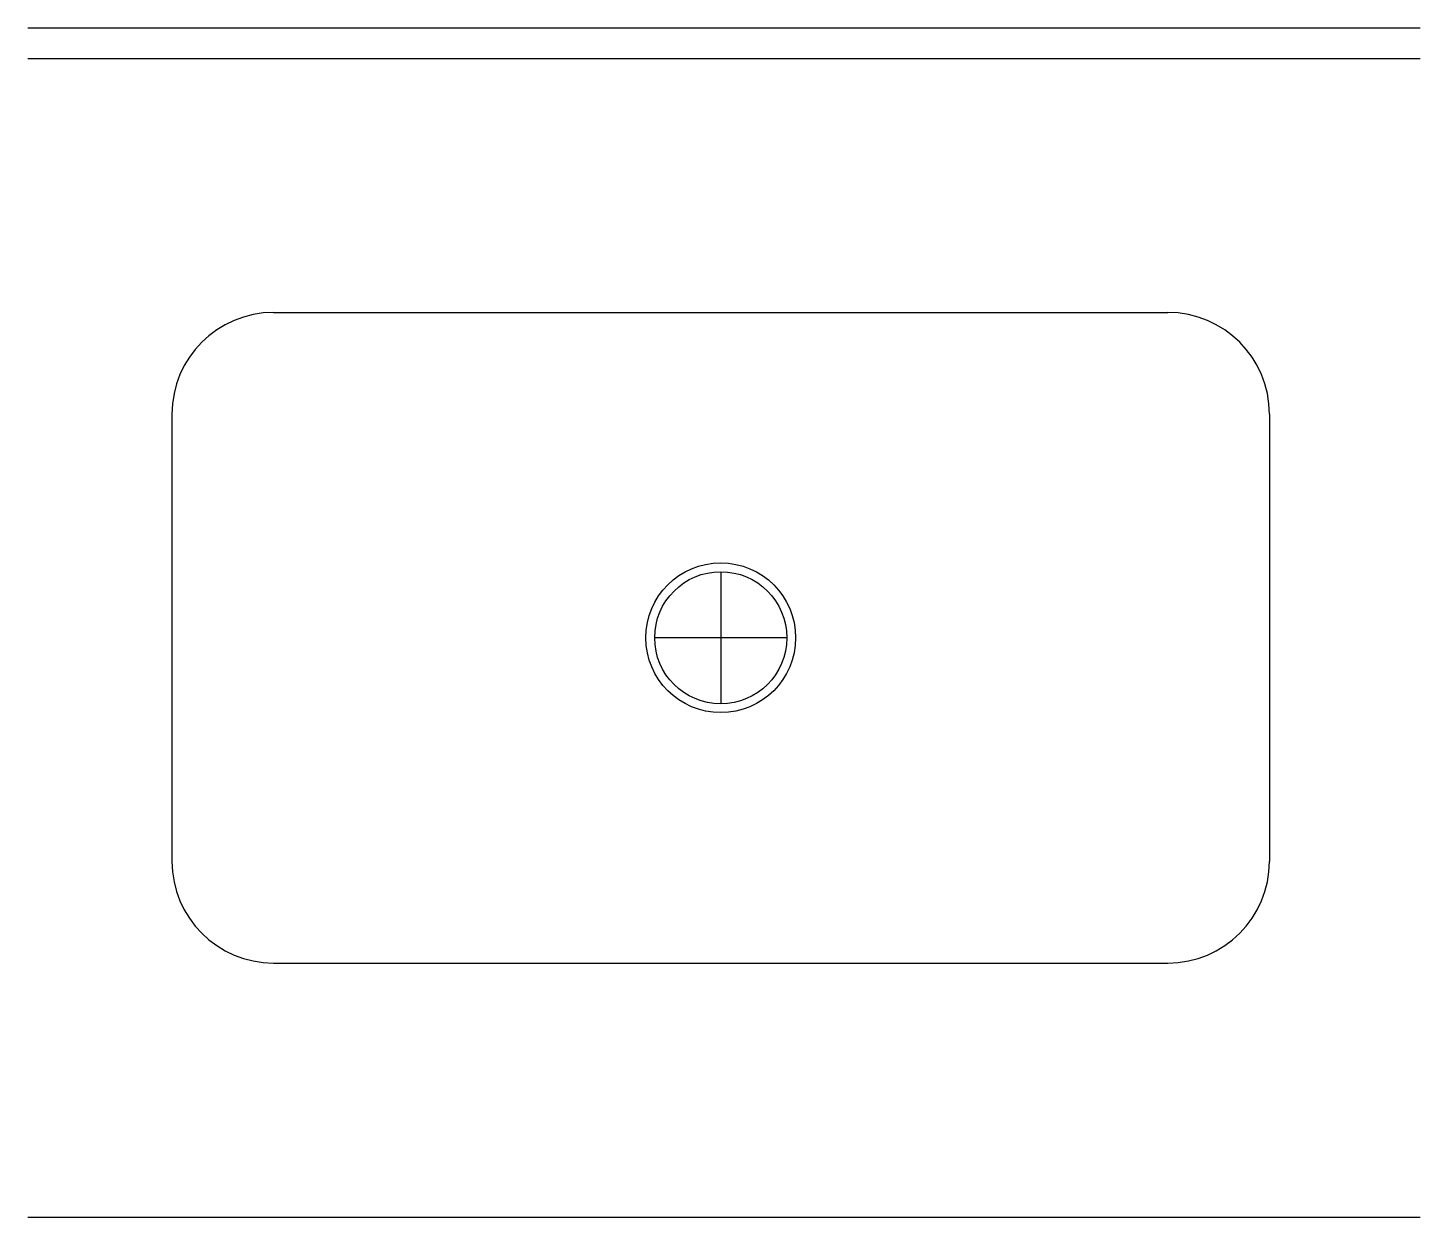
# Model space of a CAD drawing. Extents: x 11.236 to 11.921, y 6.307 to 6.892.
import ezdxf

# ---------------------------------------------------------------- set-up
doc = ezdxf.new("R2010")
doc.units = 0
doc.layers.get('0').update_dxf_attribs({"linetype": 'CONTINUOUS'})

msp = doc.modelspace()

# ---------------------------------------------------------------- linework, layer by layer
at = {"color": 0}
for p, q in [((11.2359, 6.89241), (11.92094, 6.89241)), ((11.2359, 6.87741), (11.92094, 6.87741)), ((11.35682, 6.75241), (11.79682, 6.75241)), ((11.30682, 6.70241), (11.30682, 6.48241)), ((11.84682, 6.70241), (11.84682, 6.48241)), ((11.57682, 6.62491), (11.57682, 6.55991)), ((11.60932, 6.59241), (11.54432, 6.59241)), ((11.35682, 6.43241), (11.79682, 6.43241)), ((11.2359, 6.30741), (11.92094, 6.30741))]:
    msp.add_line(p, q, dxfattribs=at)
for radius in [0.03685, 0.0325]:
    msp.add_circle((11.57682, 6.59241), radius, dxfattribs=at)
for centre, start, end in [((11.35682, 6.70241), 90, 180), ((11.79682, 6.70241), 0, 90), ((11.35682, 6.48241), 180, 270), ((11.79682, 6.48241), 270, 0)]:
    msp.add_arc(centre, 0.05, start, end, dxfattribs=at)

doc.saveas('drawing.dxf')
